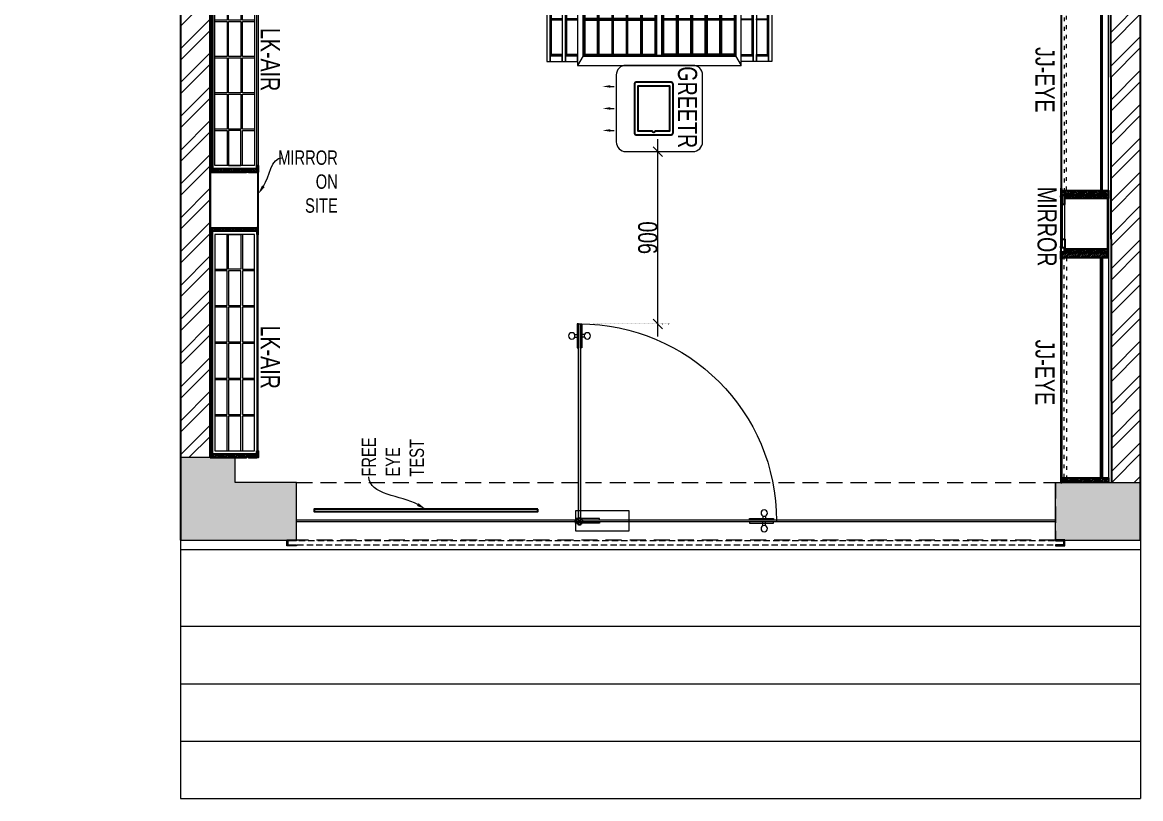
# Model space of a CAD drawing. Header units: feet. Extents: x 8911276 to 8917111, y -5940183 to -5922883.
# Drawn here: x 8911276 to 8917111, y -5940183 to -5936132 of the extents above; entities that cross this region are included whole.
import ezdxf
from ezdxf import colors
from ezdxf.entities.mleader import LeaderData, LeaderLine
from ezdxf.math import Vec2, Vec3

# ---------------------------------------------------------------- set-up
doc = ezdxf.new("R2010")
doc.units = ezdxf.units.FT
doc.header["$LTSCALE"] = 33
doc.header["$MEASUREMENT"] = 0
doc.header["$PDMODE"] = 3
doc.header["$PDSIZE"] = -1
for name, pattern in [('ACAD_ISO03W100', [30, 12, -18]), ('DOT2', [0.125, 0, -0.125]), ('HIDDEN', [9.525, 6.35, -3.175]), ('HIDDENX2', [0.75, 0.5, -0.25])]:
    doc.linetypes.add(name, pattern=pattern)
for name, color, linetype, lineweight in [('A-COL', 243, 'Continuous', 9), ('A-Glazing', 4, 'Continuous', 20), ('A-shutter', 8, 'Continuous', 18), ('beam', 90, 'Continuous', 9), ('column hatch', 5, 'Continuous', 0), ('Glazing', 141, 'Continuous', 15), ('LENS-DIM', 252, 'Continuous', 5), ('LENS-PARTITION', 21, 'Continuous', 25), ('LENS-TEXT', 31, 'Continuous', 5), ('LENS_TEXT', 31, 'Continuous', 5), ('LK-FF&E FLOOR', 1, 'Continuous', 9), ('LK-FF&E WALL', 1, 'Continuous', 9), ('LN-ELEVATION-1', 81, 'Continuous', 25), ('LN-ELEVATION-2', 103, 'Continuous', 20), ('LN-ELEVATION-3', 125, 'Continuous', 18), ('LN-ELEVATION-4', 145, 'Continuous', 13), ('LN-ELEVATION-5', 167, 'Continuous', 5), ('LN-HATCH', 251, 'Continuous', 0), ('PLANO-TXT', 252, 'Continuous', 5), ('rolling shutter', 1, 'Continuous', 5), ('services', 220, 'Continuous', 0)]:
    doc.layers.add(name, color=color, linetype=linetype, lineweight=lineweight)
doc.layers.add('A-WALL', color=1, linetype='Continuous')
doc.styles.add('LK TXT', font='GILC____.TTF', dxfattribs={"height": 100})
doc.styles.get("Standard").update_dxf_attribs({"font": 'GILC____.TTF'})
doc.dimstyles.new('100MM', dxfattribs={"dimtxt": 100, "dimasz": 50, "dimexe": 65, "dimexo": 65, "dimtad": 1, "dimdec": 0, "dimtxsty": 'Standard', "dimblk": 'OBLIQUE', "dimcen": 2.5, "dimdle": 65, "dimclrd": 256, "dimclre": 256, "dimclrt": 1, "dimadec": 0, "dimazin": 0, "dimtfac": 1, "dimtdec": 0, "dimtmove": 1, "dimatfit": 3, "dimfxl": 1, "dimlwd": -1, "dimlwe": -1, "dimarcsym": 0})
pattern_1 = [(45, (7858054.0837, 3504049.203), (-4.4901280605, 4.4901280605), [])]

# ---------------------------------------------------------------- blocks, each defined once
blk = doc.blocks.new('MIRROR')
at = {"layer": 'LN-HATCH', "ltscale": 0.5}
h = blk.add_hatch(dxfattribs=at)
h.set_pattern_fill('ANSI31', color=256, scale=2)
h.set_pattern_definition([(45, (4060433.7416, 1708720.787), (-4.4901280605, 4.4901280605), [])])
h.paths.add_polyline_path([(212.9, 101.3), (230.9, 101.3), (230.9, -127.7), (212.9, -127.7)])
h.paths.add_polyline_path([(230.9, 95.3), (494.9, 95.3), (494.9, 101.3), (230.9, 101.3)])
h.paths.add_polyline_path([(512.9, 101.3), (494.9, 101.3), (494.9, -127.7), (512.9, -127.7)])
at = {"layer": 'Defpoints'}
blk.add_lwpolyline([(512.9, 101.3), (212.9, 101.3), (212.9, -148.7), (512.9, -148.7)], close=True, dxfattribs=at)
at = {"layer": 'LN-ELEVATION-1'}
for points in [[(212.9, 101.3), (230.9, 101.3), (230.9, -127.7), (212.9, -127.7)], [(230.9, 95.3), (494.9, 95.3), (494.9, 101.3), (230.9, 101.3)], [(512.9, 101.3), (494.9, 101.3), (494.9, -127.7), (512.9, -127.7)], [(259.9, -141.7), (259.9, -127.7), (214.9, -127.7), (214.9, -148.7), (223.9, -148.7), (223.9, -147.2), (216.4, -147.2), (216.4, -141.7)], [(442.9, -141.7), (442.9, -127.7), (487.9, -127.7), (487.9, -148.7), (478.9, -148.7), (478.9, -147.2), (486.4, -147.2), (486.4, -141.7)], [(504.9, -148.7), (504.9, -147.2), (509.4, -147.2), (509.4, -129.2), (487.9, -129.2), (487.9, -127.7), (510.9, -127.7), (510.9, -148.7)]]:
    blk.add_lwpolyline(points, close=True, dxfattribs=at)
at = {"layer": 'LN-ELEVATION-2', "color": 4, "lineweight": 0}
blk.add_lwpolyline([(216.4, -141.7), (486.4, -141.7), (486.4, -147.2), (216.4, -147.2)], close=True, dxfattribs=at)
at = {"layer": 'LN-ELEVATION-2'}
blk.add_lwpolyline([(259.9, -141.7), (442.9, -141.7), (442.9, -127.7), (259.9, -127.7)], close=True, dxfattribs=at)
at = {"layer": 'LN-ELEVATION-4', "ltscale": 0.5}
blk.add_line((478.9, -148.7), (223.9, -148.7), dxfattribs=at)
blk = doc.blocks.new('JJ SH 1200')
at = {"layer": 'LN-HATCH', "ltscale": 0.5}
h = blk.add_hatch(dxfattribs=at)
h.set_pattern_fill('ANSI31', color=256, scale=2)
h.set_pattern_definition([(45, (4097187.331, 1708800.267), (-4.4901280605, 4.4901280605), [])])
h.paths.add_polyline_path([(792.1, 220), (792.1, 30), (786.1, 30), (786.1, 20), (792.1, 20), (792.1, -24), (767.1, -24), (767.1, 220)])
h.paths.add_polyline_path([(-382.9, 180), (767.1, 180), (767.1, 186), (-382.9, 186)])
h.paths.add_polyline_path([(757.1, -24), (757.1, -30), (792.1, -30), (792.1, -24)])
h.paths.add_polyline_path([(-407.9, 220), (-407.9, 30), (-401.9, 30), (-401.9, 20), (-407.9, 20), (-407.9, -24), (-382.9, -24), (-382.9, 220)])
h.paths.add_polyline_path([(-372.9, -24), (-372.9, -30), (-407.9, -30), (-407.9, -24)])
at = {"layer": 'LN-ELEVATION-1', "ltscale": 0.5}
for points in [[(-407.9, 220), (-407.9, 30), (-401.9, 30), (-401.9, 20), (-407.9, 20), (-407.9, -24), (-382.9, -24), (-382.9, 220)], [(-382.9, 180), (767.1, 180), (767.1, 186), (-382.9, 186)], [(792.1, 220), (792.1, 30), (786.1, 30), (786.1, 20), (792.1, 20), (792.1, -24), (767.1, -24), (767.1, 220)], [(-372.9, -24), (-372.9, -30), (-407.9, -30), (-407.9, -24)], [(757.1, -24), (757.1, -30), (792.1, -30), (792.1, -24)]]:
    blk.add_lwpolyline(points, close=True, dxfattribs=at)
at = {"layer": 'LN-ELEVATION-3', "ltscale": 0.5}
for p, q in [((767.1, 220), (-382.9, 220)), ((757.1, -24), (-372.9, -24)), ((-372.9, -30), (757.1, -30))]:
    blk.add_line(p, q, dxfattribs=at)
at = {"layer": 'LN-ELEVATION-4', "linetype": 'ACAD_ISO03W100', "ltscale": 0.05}
blk.add_lwpolyline([(767.1, 0), (-382.9, 0), (-382.9, -12), (767.1, -12)], close=True, dxfattribs=at)
blk = doc.blocks.new('VC HD 1200')
at = {"layer": 'LN-HATCH', "ltscale": 0.5}
h = blk.add_hatch(dxfattribs=at)
h.set_pattern_fill('ANSI31', color=256, scale=2)
h.set_pattern_definition([(45, (3760859.753, 1795248.936), (-4.490128061, 4.490128061), [])])
h.paths.add_polyline_path([(-1200, 250), (-1200, 60), (-1194, 60), (-1194, 50), (-1200, 50), (-1200, 6), (-1182, 6), (-1182, 250)])
h = blk.add_hatch(dxfattribs=at)
h.set_pattern_fill('ANSI31', color=256, scale=2)
h.set_pattern_definition(pattern_1)
h.paths.add_polyline_path([(0, 250), (0, 60), (-6, 60), (-6, 50), (0, 50), (0, 6), (-18, 6), (-18, 250)])
h = blk.add_hatch(dxfattribs=at)
h.set_pattern_fill('ANSI31', color=256, scale=2)
h.set_pattern_definition([(45, (7858047.0837, 3504049.203), (-4.4901280605, 4.4901280605), [])])
h.paths.add_polyline_path([(-1165, 6), (-1165, 0), (-1200, 0), (-1200, 6)])
h = blk.add_hatch(dxfattribs=at)
h.set_pattern_fill('ANSI31', color=256, scale=2)
h.set_pattern_definition(pattern_1)
h.paths.add_polyline_path([(-28, 6), (-28, 0), (0, 0), (0, 6)])
at = {"layer": 'LN-ELEVATION-1', "ltscale": 0.5}
for points in [[(-1200, 250), (-1200, 60), (-1194, 60), (-1194, 50), (-1200, 50), (-1200, 6), (-1182, 6), (-1182, 250)], [(-18, 238), (-1182, 238), (-1182, 244), (-18, 244)], [(0, 250), (0, 60), (-6, 60), (-6, 50), (0, 50), (0, 6), (-18, 6), (-18, 250)], [(-1165, 6), (-1165, 0), (-1200, 0), (-1200, 6)], [(-35, 6), (-35, 0), (0, 0), (0, 6)]]:
    blk.add_lwpolyline(points, close=True, dxfattribs=at)
at = {"layer": 'LN-ELEVATION-3', "ltscale": 0.5}
for p, q in [((-1182, 250), (-18, 250)), ((-1165, 6), (-35, 6)), ((-35, 0), (-1165, 0))]:
    blk.add_line(p, q, dxfattribs=at)
for points in [[(-1165, 226), (-35, 226), (-35, 18), (-1165, 18)], [(-1165, 226), (-983.3, 226), (-983.3, 162), (-1165, 162)], [(-975.3, 226), (-793.7, 226), (-793.7, 162), (-975.3, 162)], [(-785.7, 226), (-604, 226), (-604, 162), (-785.7, 162)], [(-596, 226), (-414.3, 226), (-414.3, 162), (-596, 162)], [(-406.3, 226), (-224.7, 226), (-224.7, 162), (-406.3, 162)], [(-216.7, 226), (-35, 226), (-35, 162), (-216.7, 162)], [(-1165, 90), (-983.3, 90), (-983.3, 154), (-1165, 154)], [(-975.3, 154), (-793.7, 154), (-793.7, 90), (-975.3, 90)], [(-785.7, 154), (-604, 154), (-604, 90), (-785.7, 90)], [(-596, 154), (-414.3, 154), (-414.3, 90), (-596, 90)], [(-406.3, 154), (-224.7, 154), (-224.7, 90), (-406.3, 90)], [(-216.7, 154), (-35, 154), (-35, 90), (-216.7, 90)], [(-1165, 82), (-983.3, 82), (-983.3, 18), (-1165, 18)], [(-975.3, 82), (-793.7, 82), (-793.7, 18), (-975.3, 18)], [(-785.7, 82), (-604, 82), (-604, 18), (-785.7, 18)], [(-596, 82), (-414.3, 82), (-414.3, 18), (-596, 18)], [(-406.3, 82), (-224.7, 82), (-224.7, 18), (-406.3, 18)], [(-216.7, 82), (-35, 82), (-35, 18), (-216.7, 18)]]:
    blk.add_lwpolyline(points, close=True, dxfattribs=at)
blk = doc.blocks.new('*U45')
at = {"layer": 'A-shutter', "color": 5, "ltscale": 10}
for points in [[(41038450.5, -1561539.2), (41038450.5, -1561544.2), (41038405.5, -1561544.2), (41038405.5, -1561564.2), (41038450.5, -1561564.2), (41038450.5, -1561569.2), (41038400.5, -1561569.2), (41038400.5, -1561539.2)], [(41042410.5, -1561539.2), (41042410.5, -1561544.2), (41042455.5, -1561544.2), (41042455.5, -1561564.2), (41042410.5, -1561564.2), (41042410.5, -1561569.2), (41042460.5, -1561569.2), (41042460.5, -1561539.2)]]:
    blk.add_lwpolyline(points, close=True, dxfattribs=at)
at = {"layer": 'A-shutter', "color": 5, "linetype": 'HIDDENX2', "ltscale": 2}
blk.add_lwpolyline([(41038405.5, -1561544.2), (41038405.5, -1561564.2), (41042455.5, -1561564.2), (41042455.5, -1561544.2)], close=True, dxfattribs=at)
blk = doc.blocks.new('Entrance Door')
at = {"layer": 'Glazing', "ltscale": 111}
blk.add_hatch(color=256, dxfattribs=at).paths.add_polyline_path([(18, -34.8), (18, -1235), (30, -1235), (30, -34.8)])
at = {"layer": 'Glazing'}
for p, q in [((30, -54.2), (18, -66.2)), ((1117.8, -31.3), (1117.8, -54.3)), ((1117.8, -89.2), (1117.8, -66.3)), ((1132.8, -31.3), (1132.8, -54.3)), ((1132.8, -89.2), (1132.8, -66.3))]:
    blk.add_line(p, q, dxfattribs=at)
at = {"layer": 'Glazing', "ltscale": 44}
for p, q in [((-4.9, -1156.3), (18, -1156.3)), ((-4.9, -1171.3), (18, -1171.3)), ((52.9, -1156.3), (30, -1156.3)), ((52.9, -1171.3), (30, -1171.3))]:
    blk.add_line(p, q, dxfattribs=at)
at = {"layer": 'Glazing'}
for points in [[(320, -120.5), (0, -120.5), (0, 0), (320, 0)], [(0, -54.2), (142.5, -54.2), (142.5, -46.8), (0, -46.8)], [(0, -66.2), (142.5, -66.2), (142.5, -73.7), (0, -73.7)], [(1180.8, -54.3), (1038.3, -54.3), (1038.3, -46.8), (1180.8, -46.8)], [(1180.8, -66.3), (1038.3, -66.3), (1038.3, -73.8), (1180.8, -73.8)]]:
    blk.add_lwpolyline(points, close=True, dxfattribs=at)
at = {"layer": 'Glazing', "ltscale": 222}
blk.add_lwpolyline([(-1.5, -66.2), (1198.8, -66.2), (1198.8, -54.2), (-1.5, -54.2)], close=True, dxfattribs=at)
at = {"layer": 'Glazing', "ltscale": 111}
blk.add_lwpolyline([(18, -34.8), (18, -1235), (30, -1235), (30, -34.8)], close=True, dxfattribs=at)
at = {"layer": 'Glazing', "ltscale": 44}
for points in [[(18, -1092.5), (18, -1235), (10.5, -1235), (10.5, -1092.5)], [(30, -1092.5), (30, -1235), (37.5, -1235), (37.5, -1092.5)]]:
    blk.add_lwpolyline(points, close=True, dxfattribs=at)
at = {"layer": 'Glazing'}
for centre, radius in [((1125.3, -13.9), 19), ((24, -58.7), 19.8), ((1125.3, -106.6), 19)]:
    blk.add_circle(centre, radius, dxfattribs=at)
at = {"layer": 'Glazing', "ltscale": 44}
for centre in [(-22.4, -1163.8), (70.4, -1163.8)]:
    blk.add_circle(centre, 19, dxfattribs=at)
at = {"layer": 'Glazing', "ltscale": 222}
blk.add_arc((24, -60.2), 1174.8, 270, 359.99955, dxfattribs=at)
blk = doc.blocks.new('A$C25e89921')
at = {"layer": 'column hatch'}
h = blk.add_hatch(color=8, dxfattribs=at)
h.dxf.hatch_style = 1
h.paths.add_polyline_path([(-2702.2, -12523.5), (-3022.2, -12523.5), (-3022.2, -12393.5), (-3307.2, -12393.5), (-3307.2, -12823.5), (-2702.2, -12823.5)])
h.paths.add_polyline_path([(1702.8, -12523.5), (1257.8, -12523.5), (1257.8, -12823.5), (1702.8, -12823.5)])
h.paths.add_polyline_path([(-3017.2, -8693.5), (-3307.2, -8693.5), (-3307.2, -9103.5), (-3017.2, -9103.5)])
h.paths.add_polyline_path([(-2897.2, -3703.5), (-3307.2, -3703.5), (-3307.2, -3983.5), (-2897.2, -3983.5)])
h.paths.add_polyline_path([(-1582.2, -398.5), (-1857.2, -398.5), (-1857.2, -968.5), (-1582.2, -968.5)])
h.paths.add_polyline_path([(-1607.8, 3126.5), (-1860.8, 3126.5), (-1860.8, 2846.5), (-1732.8, 2846.5), (-1607.8, 2846.5)])
h.paths.add_polyline_path([(-3872.2, 3126.5), (-4132.2, 3126.5), (-4132.2, 2871.5), (-3872.2, 2871.5)])
at = {"layer": 'LN-HATCH'}
h = blk.add_hatch(dxfattribs=at)
h.set_pattern_fill('ANSI32', color=256, scale=333, angle=180)
h.set_pattern_definition([(225, (-10487514.66, 5275178.56), (88.2999593, -88.2999593), []), (225, (-10487573.52, 5275178.56), (88.2999593, -88.2999593), [])])
h.paths.add_polyline_path([(-1860.8, 3126.5), (-3872.2, 3126.5), (-3872.2, 2991.5), (-1860.8, 2991.5)])
h.paths.add_polyline_path([(1702.8, 3126.5), (-1607.8, 3126.5), (-1607.8, 2976.5), (1522.2, 2976.5), (1528.8, -398.5), (1529.3, -398.5), (1529.3, -648.5), (1545.4, -8783.5), (1545.8, -8783.5), (1545.8, -9013.5), (1552.8, -12523.5), (1702.8, -12523.5)])
h.paths.add_polyline_path([(-1707.2, 2101.5), (-1862.2, 2101.5), (-1862.2, 1891.5), (-3982.2, 1891.5), (-3982.2, 2871.5), (-4132.2, 2871.5), (-4132.2, 1741.5), (-1857.2, 1741.5), (-1857.2, -398.5), (-1707.2, -398.5)])
h.paths.add_polyline_path([(-1707.2, -968.5), (-1857.2, -968.5), (-1857.2, -3703.5), (-2897.2, -3703.5), (-2897.2, -3853.5), (-1707.2, -3853.5)])
h.paths.add_polyline_path([(-3157.2, -3983.5), (-3307.2, -3983.5), (-3307.2, -8693.5), (-3157.2, -8693.5)])
h.paths.add_polyline_path([(-3152.2, -9103.5), (-3307.2, -9103.5), (-3307.2, -12393.5), (-3152.2, -12393.5)])
at = {"layer": 'A-COL'}
for p, q in [((-3022.2, -12393.5), (-3307.2, -12393.5)), ((-3307.2, -12823.5), (-3307.2, -12393.5)), ((-3022.2, -12523.5), (-3022.2, -12393.5)), ((-2702.2, -12523.5), (-3022.2, -12523.5)), ((-2702.2, -12823.5), (-2702.2, -12523.5)), ((1257.8, -12823.5), (1257.8, -12523.5)), ((1257.8, -12523.5), (1702.8, -12523.5)), ((1702.8, -12823.5), (1702.8, -12523.5)), ((-3307.2, -12823.5), (-2702.2, -12823.5)), ((1257.8, -12823.5), (1702.8, -12823.5))]:
    blk.add_line(p, q, dxfattribs=at)
at = {"layer": 'A-Glazing'}
blk.add_lwpolyline([(-2702.2, -12717.5), (1257.8, -12717.5), (1257.8, -12729.5), (-2702.2, -12729.5)], close=True, dxfattribs=at)
at = {"layer": 'A-WALL'}
for p, q in [((1702.8, -12823.5), (1702.8, 3126.5)), ((1552.8, -12523.5), (1522.2, 2976.5)), ((-3307.2, -3703.5), (-3307.2, -12823.5)), ((-3152.2, -12393.5), (-3152.2, -9103.5))]:
    blk.add_line(p, q, dxfattribs=at)
at = {"layer": 'beam', "linetype": 'HIDDEN', "ltscale": 0.4}
blk.add_lwpolyline([(1257.8, -12823.5), (-2702.2, -12823.5), (-2702.2, -12523.5), (1257.8, -12523.5)], close=True, dxfattribs=at)
at = {"layer": 'services'}
for p, q in [((-3307.2, -12823.5), (-3307.2, -14173.5)), ((1702.8, -12823.5), (1702.8, -14173.5)), ((-3307.2, -12873.5), (1702.8, -12873.5)), ((-3307.2, -13273.5), (1702.8, -13273.5)), ((-3307.2, -13573.5), (1702.8, -13573.5)), ((-3307.2, -13873.5), (1702.8, -13873.5)), ((-3307.2, -14173.5), (1702.8, -14173.5))]:
    blk.add_line(p, q, dxfattribs=at)
at = {"layer": 'A-Glazing', "xscale": -0.8748404702499005, "yscale": 0.8748404702499005, "zscale": 0.8748404702499005, "rotation": 179.9999889093191}
blk.add_blockref('Entrance Door', (-1245.9, -12776.2), dxfattribs=at)
at = {"layer": 'rolling shutter'}
blk.add_blockref('*U45', (-41041152.7, 1548715.8), dxfattribs=at)
blk = doc.blocks.new('ffgd')
at = {"layer": 'LN-ELEVATION-4', "linetype": 'ACAD_ISO03W100', "ltscale": 0.1}
blk.add_lwpolyline([(0, 47.3), (0, -41.5), (-20, -41.5), (-20, 47.3)], close=True, dxfattribs=at)
at = {"layer": 'LN-ELEVATION-5', "linetype": 'ACAD_ISO03W100', "ltscale": 0.1}
for p, q in [((-159.9, 165.7), (-159.9, 47.3)), ((-159.7, 165.7), (-159.7, 47.3)), ((-159.4, 165.7), (-159.4, 47.3)), ((-159, 165.7), (-159, 47.3)), ((-158.5, 165.7), (-158.5, 47.3)), ((-157.9, 165.7), (-157.9, 47.3)), ((-157.1, 165.7), (-157.1, 47.3)), ((-156.1, 165.7), (-156.1, 47.3)), ((-154.1, 165.7), (-154.1, 47.3)), ((-151.1, 165.7), (-151.1, 47.3)), ((-146.1, 165.7), (-146.1, 47.3)), ((-141.1, 165.7), (-141.1, 47.3)), ((-135.1, 165.7), (-135.1, 47.3)), ((-128.1, 165.7), (-128.1, 47.3)), ((-120.1, 165.7), (-120.1, 47.3)), ((-111.1, 165.7), (-111.1, 47.3)), ((-102.1, 165.7), (-102.1, 47.3)), ((-85, 165.7), (-85, 47.3)), ((65, 165.7), (65, 47.3)), ((82.1, 165.7), (82.1, 47.3)), ((91.1, 165.7), (91.1, 47.3)), ((100.1, 165.7), (100.1, 47.3)), ((108.1, 165.7), (108.1, 47.3)), ((115.1, 165.7), (115.1, 47.3)), ((121.1, 165.7), (121.1, 47.3)), ((126.1, 165.7), (126.1, 47.3)), ((131.1, 165.7), (131.1, 47.3)), ((134.1, 165.7), (134.1, 47.3)), ((136.1, 165.7), (136.1, 47.3)), ((137.1, 165.7), (137.1, 47.3)), ((137.9, 165.7), (137.9, 47.3)), ((138.5, 165.7), (138.5, 47.3)), ((139, 165.7), (139, 47.3)), ((139.4, 165.7), (139.4, 47.3)), ((139.7, 165.7), (139.7, 47.3)), ((139.9, 165.7), (139.9, 47.3)), ((-159.9, -41.5), (-159.9, -159.9)), ((-159.7, -41.5), (-159.7, -159.9)), ((-159.4, -41.5), (-159.4, -159.9)), ((-159, -41.5), (-159, -159.9)), ((-158.5, -41.5), (-158.5, -159.9)), ((-157.9, -41.5), (-157.9, -159.9)), ((-157.1, -41.5), (-157.1, -159.9)), ((-156.1, -41.5), (-156.1, -159.9)), ((-154.1, -41.5), (-154.1, -159.9)), ((-151.1, -41.5), (-151.1, -159.9)), ((-146.1, -41.5), (-146.1, -159.9)), ((-141.1, -41.5), (-141.1, -159.9)), ((-135.1, -41.5), (-135.1, -159.9)), ((-128.1, -41.5), (-128.1, -159.9)), ((-120.1, -41.5), (-120.1, -159.9)), ((-111.1, -41.5), (-111.1, -159.9)), ((-102.1, -41.5), (-102.1, -159.9)), ((-85, -41.5), (-85, -159.9)), ((65, -41.5), (65, -159.9)), ((82.1, -41.5), (82.1, -159.9)), ((91.1, -41.5), (91.1, -159.9)), ((100.1, -41.5), (100.1, -159.9)), ((108.1, -41.5), (108.1, -159.9)), ((115.1, -41.5), (115.1, -159.9)), ((121.1, -41.5), (121.1, -159.9)), ((126.1, -41.5), (126.1, -159.9)), ((131.1, -41.5), (131.1, -159.9)), ((134.1, -41.5), (134.1, -159.9)), ((136.1, -41.5), (136.1, -159.9)), ((137.1, -41.5), (137.1, -159.9)), ((137.9, -41.5), (137.9, -159.9)), ((138.5, -41.5), (138.5, -159.9)), ((139, -41.5), (139, -159.9)), ((139.4, -41.5), (139.4, -159.9)), ((139.7, -41.5), (139.7, -159.9)), ((139.9, -41.5), (139.9, -159.9))]:
    blk.add_line(p, q, dxfattribs=at)
for points in [[(140, 73), (140, 165.7), (-160, 165.7), (-160, 73)], [(140, -67.1), (140, -159.9), (-160, -159.9), (-160, -67.1)]]:
    blk.add_lwpolyline(points, dxfattribs=at)
for points in [[(140, 73), (140, 47.3), (-160, 47.3), (-160, 73)], [(140, -41.5), (140, -67.1), (-160, -67.1), (-160, -41.5)]]:
    blk.add_lwpolyline(points, close=True, dxfattribs=at)
blk = doc.blocks.new('EURO 1040 x 1175')
at = {"layer": 'LN-ELEVATION-1'}
for points in [[(-470, -327.4), (470, -327.4), (470, 467.6), (-470, 467.6)], [(-470, 85.1), (470, 85.1), (470, 467.6), (-470, 467.6)], [(-283.2, 85.1), (-277.2, 85.1), (-277.2, 467.6), (-283.2, 467.6)], [(-96.4, 85.1), (-90.4, 85.1), (-90.4, 467.6), (-96.4, 467.6)], [(90.4, 85.1), (96.4, 85.1), (96.4, 467.6), (90.4, 467.6)], [(277.2, 85.1), (283.2, 85.1), (283.2, 467.6), (277.2, 467.6)], [(-470, 386.6), (-283.2, 386.6), (-283.2, 392.6), (-470, 392.6)], [(-277.2, 386.6), (-96.4, 386.6), (-96.4, 392.6), (-277.2, 392.6)], [(-90.4, 386.6), (90.4, 386.6), (90.4, 392.6), (-90.4, 392.6)], [(96.4, 386.6), (277.2, 386.6), (277.2, 392.6), (96.4, 392.6)], [(283.2, 386.6), (470, 386.6), (470, 392.6), (283.2, 392.6)], [(-470, 311.2), (-283.2, 311.2), (-283.2, 317.2), (-470, 317.2)], [(-277.2, 311.2), (-96.4, 311.2), (-96.4, 317.2), (-277.2, 317.2)], [(-90.4, 311.2), (90.4, 311.2), (90.4, 317.2), (-90.4, 317.2)], [(96.4, 311.2), (277.2, 311.2), (277.2, 317.2), (96.4, 317.2)], [(283.2, 311.2), (470, 311.2), (470, 317.2), (283.2, 317.2)], [(-470, 235.8), (-283.2, 235.8), (-283.2, 241.8), (-470, 241.8)], [(-277.2, 235.8), (-96.4, 235.8), (-96.4, 241.8), (-277.2, 241.8)], [(-90.4, 235.8), (90.4, 235.8), (90.4, 241.8), (-90.4, 241.8)], [(96.4, 235.8), (277.2, 235.8), (277.2, 241.8), (96.4, 241.8)], [(283.2, 235.8), (470, 235.8), (470, 241.8), (283.2, 241.8)], [(-470, 160.4), (-283.2, 160.4), (-283.2, 166.4), (-470, 166.4)], [(-277.2, 160.4), (-96.4, 160.4), (-96.4, 166.4), (-277.2, 166.4)], [(-90.4, 160.4), (90.4, 160.4), (90.4, 166.4), (-90.4, 166.4)], [(96.4, 160.4), (277.2, 160.4), (277.2, 166.4), (96.4, 166.4)], [(283.2, 160.4), (470, 160.4), (470, 166.4), (283.2, 166.4)], [(-470, 85.1), (470, 85.1), (470, 55.1), (-470, 55.1)], [(-470, 55.1), (470, 55.1), (470, -327.4), (-470, -327.4)], [(-283.2, 55.1), (-277.2, 55.1), (-277.2, -327.4), (-283.2, -327.4)], [(-96.4, 55.1), (-90.4, 55.1), (-90.4, -327.4), (-96.4, -327.4)], [(90.4, 55.1), (96.4, 55.1), (96.4, -327.4), (90.4, -327.4)], [(277.2, 55.1), (283.2, 55.1), (283.2, -327.4), (277.2, -327.4)], [(-470, -20.3), (-283.2, -20.3), (-283.2, -26.3), (-470, -26.3)], [(-277.2, -20.3), (-96.4, -20.3), (-96.4, -26.3), (-277.2, -26.3)], [(-90.4, -20.3), (90.4, -20.3), (90.4, -26.3), (-90.4, -26.3)], [(96.4, -20.3), (277.2, -20.3), (277.2, -26.3), (96.4, -26.3)], [(283.2, -20.3), (470, -20.3), (470, -26.3), (283.2, -26.3)], [(-470, -95.7), (-283.2, -95.7), (-283.2, -101.7), (-470, -101.7)], [(-277.2, -95.7), (-96.4, -95.7), (-96.4, -101.7), (-277.2, -101.7)], [(-90.4, -95.7), (90.4, -95.7), (90.4, -101.7), (-90.4, -101.7)], [(96.4, -95.7), (277.2, -95.7), (277.2, -101.7), (96.4, -101.7)], [(283.2, -95.7), (470, -95.7), (470, -101.7), (283.2, -101.7)], [(-470, -171.1), (-283.2, -171.1), (-283.2, -177.1), (-470, -177.1)], [(-277.2, -171.1), (-96.4, -171.1), (-96.4, -177.1), (-277.2, -177.1)], [(-90.4, -171.1), (90.4, -171.1), (90.4, -177.1), (-90.4, -177.1)], [(96.4, -171.1), (277.2, -171.1), (277.2, -177.1), (96.4, -177.1)], [(283.2, -171.1), (470, -171.1), (470, -177.1), (283.2, -177.1)], [(-470, -246.4), (-283.2, -246.4), (-283.2, -252.4), (-470, -252.4)], [(-277.2, -246.4), (-96.4, -246.4), (-96.4, -252.4), (-277.2, -252.4)], [(-90.4, -246.4), (90.4, -246.4), (90.4, -252.4), (-90.4, -252.4)], [(96.4, -246.4), (277.2, -246.4), (277.2, -252.4), (96.4, -252.4)], [(283.2, -246.4), (470, -246.4), (470, -252.4), (283.2, -252.4)]]:
    blk.add_lwpolyline(points, close=True, dxfattribs=at)
for points in [[(-283.2, 461.6), (-464, 461.6), (-464, 317.2)], [(-96.4, 461.6), (-277.2, 461.6)], [(90.4, 461.6), (-90.4, 461.6)], [(277.2, 461.6), (96.4, 461.6)], [(464, 317.2), (464, 461.6), (283.2, 461.6)], [(-464, 311.2), (-464, 241.8)], [(464, 241.8), (464, 311.2)], [(-464, 235.8), (-464, 166.4)], [(464, 166.4), (464, 235.8)], [(-464, 160.4), (-464, 91.1), (-283.2, 91.1)], [(283.2, 91.1), (464, 91.1), (464, 160.4)], [(-277.2, 91.1), (-96.4, 91.1)], [(-90.4, 91.1), (90.4, 91.1)], [(96.4, 91.1), (277.2, 91.1)], [(-464, -20.3), (-464, 49.1), (-283.2, 49.1)], [(-277.2, 49.1), (-96.4, 49.1)], [(-90.4, 49.1), (90.4, 49.1)], [(96.4, 49.1), (277.2, 49.1)], [(283.2, 49.1), (464, 49.1), (464, -20.3)], [(-464, -95.7), (-464, -26.3)], [(464, -26.3), (464, -95.7)], [(-464, -171.1), (-464, -101.7)], [(464, -101.7), (464, -171.1)], [(-283.2, -321.4), (-464, -321.4), (-464, -177.1)], [(464, -177.1), (464, -321.4), (283.2, -321.4)], [(-96.4, -321.4), (-277.2, -321.4)], [(90.4, -321.4), (-90.4, -321.4)], [(277.2, -321.4), (96.4, -321.4)]]:
    blk.add_lwpolyline(points, dxfattribs=at)
at = {"layer": 'LN-ELEVATION-2'}
blk.add_lwpolyline([(-520, -357.4), (520, -357.4), (520, 497.6), (-520, 497.6)], close=True, dxfattribs=at)
for points in [[(-470, 467.6), (-520, 497.6)], [(470, 467.6), (520, 497.6)], [(-470, -327.4), (-520, -357.4)], [(470, -327.4), (520, -357.4)]]:
    blk.add_lwpolyline(points, dxfattribs=at)
at = {"layer": 'LN-ELEVATION-3'}
for points in [[(-500, 559.6), (500, 559.6), (500, 577.6), (-500, 577.6)], [(-500, 497.6), (-470, 497.6), (-470, 559.6), (-500, 559.6)], [(470, 497.6), (500, 497.6), (500, 559.6), (470, 559.6)], [(-500, -357.4), (-470, -357.4), (-470, -419.4), (-500, -419.4)], [(470, -357.4), (500, -357.4), (500, -419.4), (470, -419.4)], [(-500, -419.4), (500, -419.4), (500, -437.4), (-500, -437.4)]]:
    blk.add_lwpolyline(points, close=True, dxfattribs=at)
at = {"layer": 'LN-ELEVATION-4'}
for points in [[(-500, 639.6), (500, 639.6), (500, 657.6), (-500, 657.6)], [(-500, 577.6), (-470, 577.6), (-470, 639.6), (-500, 639.6)], [(470, 577.6), (500, 577.6), (500, 639.6), (470, 639.6)], [(-470, 497.6), (-464, 497.6), (-464, 559.6), (-470, 559.6)], [(-464, 553.6), (-283.2, 553.6), (-283.2, 559.6), (-464, 559.6)], [(-283.2, 497.6), (-277.2, 497.6), (-277.2, 559.6), (-283.2, 559.6)], [(-277.2, 553.6), (-96.4, 553.6), (-96.4, 559.6), (-277.2, 559.6)], [(-96.4, 497.6), (-90.4, 497.6), (-90.4, 559.6), (-96.4, 559.6)], [(-90.4, 553.6), (90.4, 553.6), (90.4, 559.6), (-90.4, 559.6)], [(90.4, 497.6), (96.4, 497.6), (96.4, 559.6), (90.4, 559.6)], [(96.4, 553.6), (277.2, 553.6), (277.2, 559.6), (96.4, 559.6)], [(277.2, 497.6), (283.2, 497.6), (283.2, 559.6), (277.2, 559.6)], [(283.2, 553.6), (464, 553.6), (464, 559.6), (283.2, 559.6)], [(464, 497.6), (470, 497.6), (470, 559.6), (464, 559.6)], [(-470, -357.4), (-464, -357.4), (-464, -419.4), (-470, -419.4)], [(-283.2, -357.4), (-277.2, -357.4), (-277.2, -419.4), (-283.2, -419.4)], [(-96.4, -357.4), (-90.4, -357.4), (-90.4, -419.4), (-96.4, -419.4)], [(90.4, -357.4), (96.4, -357.4), (96.4, -419.4), (90.4, -419.4)], [(277.2, -357.4), (283.2, -357.4), (283.2, -419.4), (277.2, -419.4)], [(464, -357.4), (470, -357.4), (470, -419.4), (464, -419.4)], [(-500, -437.4), (-470, -437.4), (-470, -499.4), (-500, -499.4)], [(-464, -413.4), (-283.2, -413.4), (-283.2, -419.4), (-464, -419.4)], [(-277.2, -413.4), (-96.4, -413.4), (-96.4, -419.4), (-277.2, -419.4)], [(-90.4, -413.4), (90.4, -413.4), (90.4, -419.4), (-90.4, -419.4)], [(96.4, -413.4), (277.2, -413.4), (277.2, -419.4), (96.4, -419.4)], [(283.2, -413.4), (464, -413.4), (464, -419.4), (283.2, -419.4)], [(470, -437.4), (500, -437.4), (500, -499.4), (470, -499.4)], [(-500, -499.4), (500, -499.4), (500, -517.4), (-500, -517.4)]]:
    blk.add_lwpolyline(points, close=True, dxfattribs=at)
at = {"layer": 'LN-ELEVATION-5'}
for points in [[(-470, 577.6), (-464, 577.6), (-464, 639.6), (-470, 639.6)], [(-464, 633.6), (-283.2, 633.6), (-283.2, 639.6), (-464, 639.6)], [(-283.2, 577.6), (-277.2, 577.6), (-277.2, 639.6), (-283.2, 639.6)], [(-277.2, 633.6), (-96.4, 633.6), (-96.4, 639.6), (-277.2, 639.6)], [(-96.4, 577.6), (-90.4, 577.6), (-90.4, 639.6), (-96.4, 639.6)], [(-90.4, 633.6), (90.4, 633.6), (90.4, 639.6), (-90.4, 639.6)], [(90.4, 577.6), (96.4, 577.6), (96.4, 639.6), (90.4, 639.6)], [(96.4, 633.6), (277.2, 633.6), (277.2, 639.6), (96.4, 639.6)], [(277.2, 577.6), (283.2, 577.6), (283.2, 639.6), (277.2, 639.6)], [(283.2, 633.6), (464, 633.6), (464, 639.6), (283.2, 639.6)], [(464, 577.6), (470, 577.6), (470, 639.6), (464, 639.6)], [(-470, -437.4), (-464, -437.4), (-464, -499.4), (-470, -499.4)], [(-283.2, -437.4), (-277.2, -437.4), (-277.2, -499.4), (-283.2, -499.4)], [(-96.4, -437.4), (-90.4, -437.4), (-90.4, -499.4), (-96.4, -499.4)], [(90.4, -437.4), (96.4, -437.4), (96.4, -499.4), (90.4, -499.4)], [(277.2, -437.4), (283.2, -437.4), (283.2, -499.4), (277.2, -499.4)], [(464, -437.4), (470, -437.4), (470, -499.4), (464, -499.4)], [(-464, -493.4), (-283.2, -493.4), (-283.2, -499.4), (-464, -499.4)], [(-277.2, -493.4), (-96.4, -493.4), (-96.4, -499.4), (-277.2, -499.4)], [(-90.4, -493.4), (90.4, -493.4), (90.4, -499.4), (-90.4, -499.4)], [(96.4, -493.4), (277.2, -493.4), (277.2, -499.4), (96.4, -499.4)], [(283.2, -493.4), (464, -493.4), (464, -499.4), (283.2, -499.4)]]:
    blk.add_lwpolyline(points, close=True, dxfattribs=at)
at = {"layer": 'LENS-DIM'}
blk.add_blockref('ffgd', (10, 67.1), dxfattribs=at)
blk = doc.blocks.new('GREETR 450x450')
at = {"layer": 'LN-ELEVATION-1', "linetype": 'ByBlock', "lineweight": -2}
for p, q in [((481.3, 339.7), (461, 339.7)), ((481.3, 225), (461, 225)), ((481.3, 110.3), (461, 110.3))]:
    blk.add_line(p, q, dxfattribs=at)
at = {"layer": 'LN-ELEVATION-1'}
for points in [[(355.5, 98.3), (355.5, 352.3, 0.414214), (345.5, 362.3), (163.5, 362.3, 0.414214), (153.5, 352.3), (153.5, 98.3, 0.414214), (163.5, 88.3), (345.5, 88.3, 0.414214)], [(264, 342.8), (336.5, 342.8), (336.5, 107.8), (172.5, 107.8), (172.5, 342.8), (245, 342.8, 0.327538), (246.9, 344.2, -0.733799), (262.1, 344.2, 0.327538)]]:
    blk.add_lwpolyline(points, format="xyb", close=True, dxfattribs=at)
at = {"layer": 'LN-ELEVATION-1', "linetype": 'ByBlock', "lineweight": -2}
for points in [[(481.3, 346.4), (481.3, 333.1), (521.3, 339.7)], [(481.3, 231.7), (481.3, 218.3), (521.3, 225)], [(481.3, 116.9), (481.3, 103.6), (521.3, 110.3)]]:
    blk.add_solid(points, dxfattribs=at)
at = {"layer": 'LN-ELEVATION-2'}
blk.add_lwpolyline([(50, 0), (400, 0, 0.414214), (450, 50), (450, 400, 0.414214), (400, 450), (50, 450, 0.414214), (0, 400), (0, 50, 0.414214)], format="xyb", close=True, dxfattribs=at)
at = {"layer": 'LENS-TEXT', "color": 0, "linetype": 'Continuous', "ltscale": 3, "insert": (78.9, 218.7), "char_height": 100, "attachment_point": 5, "rotation": 90, "style": 'LK TXT'}
blk.add_mtext_dynamic_manual_height_columns('GREETR', width=353.056, gutter_width=0.5, heights=[0], dxfattribs=at)
blk = doc.blocks.new('_Oblique')
at = {"color": 0, "lineweight": -2}
blk.add_line((-0.5, -0.5), (0.5, 0.5), dxfattribs=at)
blk = doc.blocks.new('*D46')
at = {"layer": 'Defpoints', "color": 0}
for p in [(8914498.4, -5936806), (8914592.1, -5936806), (8914189, -5937705.7)]:
    blk.add_point(p, dxfattribs=at)
at = {"layer": 'LENS-DIM'}
blk.add_line((8914592.1, -5937770.7), (8914592.1, -5936741), dxfattribs=at)
at = {"layer": 'LENS-DIM', "linetype": 'DOT2'}
for p, q in [((8914563.4, -5936806), (8914657.1, -5936806)), ((8914254, -5937705.7), (8914657.1, -5937705.7))]:
    blk.add_line(p, q, dxfattribs=at)
at = {"layer": 'LENS-DIM', "xscale": 50, "yscale": 50, "zscale": 50}
for p, rotation in [((8914592.1, -5936806), 90), ((8914592.1, -5937705.7), 270)]:
    blk.add_blockref('_Oblique', p, dxfattribs=dict(at, rotation=rotation))
at = {"layer": 'LENS-DIM', "color": 1, "insert": (8914540.4, -5937255.9), "char_height": 100, "attachment_point": 5, "rotation": 90}
blk.add_mtext('900', dxfattribs=at)

msp = doc.modelspace()

# ---------------------------------------------------------------- linework, layer by layer
msp.add_lwpolyline([(8913966.7, -5938673.3), (8912798.7, -5938673.3), (8912798.7, -5938685.3), (8913966.7, -5938685.3)], close=True)
at = {"layer": 'LENS-PARTITION'}
msp.add_lwpolyline([(8912506.4, -5936913.5), (8912256.4, -5936913.5), (8912256.4, -5937203.5), (8912506.4, -5937203.5)], close=True, dxfattribs=at)

# ---------------------------------------------------------------- block references
at = {"layer": 'LENS-DIM', "color": 2}
msp.add_blockref('A$C25e89921', (8915408.7, -5926010), dxfattribs=at)
at = {"layer": 'LK-FF&E FLOOR'}
for name, p, rotation in [('EURO 1040 x 1175', (8914670.4, -5935836), 90), ('GREETR 450x450', (8914825.4, -5936356), 180)]:
    msp.add_blockref(name, p, dxfattribs=dict(at, rotation=rotation))
at = {"layer": 'LK-FF&E WALL'}
for name, p, rotation in [('VC HD 1200', (8912506.4, -5935713.5), 90.00000000000003), ('JJ SH 1200', (8916724.3, -5936241.4), 270), ('MIRROR', (8916843, -5936820.5), 270)]:
    msp.add_blockref(name, p, dxfattribs=dict(at, rotation=rotation))
at = {"layer": 'LK-FF&E WALL', "xscale": -1}
for name, p, rotation in [('VC HD 1200', (8912506.4, -5938403.5), 90), ('JJ SH 1200', (8916724.3, -5938125.5), 270)]:
    msp.add_blockref(name, p, dxfattribs=dict(at, rotation=rotation))

# ---------------------------------------------------------------- texts
at = {"layer": 'LENS_TEXT', "linetype": 'Continuous', "ltscale": 3, "insert": (8916622.6, -5937198), "char_height": 100, "width": 324.474, "attachment_point": 5, "rotation": 270, "style": 'LK TXT'}
msp.add_mtext('{\\C7;MIRROR}', dxfattribs=at)
at = {"layer": 'PLANO-TXT', "linetype": 'Continuous', "ltscale": 3, "char_height": 100, "width": 271.785, "attachment_point": 5, "rotation": 270, "style": 'LK TXT'}
for s, insert in [('LK-AIR', (8912570.2, -5936326)), ('JJ-EYE', (8916611.9, -5936431.8)), ('LK-AIR', (8912570.2, -5937879.4)), ('JJ-EYE', (8916611.9, -5937958.4))]:
    msp.add_mtext(s, dxfattribs=dict(at, insert=insert))

# ---------------------------------------------------------------- dimensions: what is measured, and where the dimension line sits
at = {"layer": 'LENS-DIM', "color": 2}
dim = msp.add_linear_dim(base=(8914592.1, -5936806), p1=(8914189, -5937705.7), p2=(8914498.4, -5936806), angle=90, dimstyle='100MM', dxfattribs=at)
dim.commit()
dim.dimension.update_dxf_attribs({"geometry": '*D46', "text_midpoint": (8914540.4, -5937255.9)})

# ---------------------------------------------------------------- leaders
at = {"layer": 'LENS-TEXT', "color": 0, "linetype": 'Continuous', "ltscale": 3}
ml = msp.add_multileader_mtext('Standard', dxfattribs=at)
ml.set_content('\\pxqr,t3;{\\C0;MIRROR ON SITE}', color=1)
ml.set_leader_properties(color=256, linetype='ByLayer', lineweight=-1)
ml.build(insert=Vec2(0, 0))
ml.multileader.update_dxf_attribs({"leader_type": 2, "dogleg_length": 0.36, "arrow_head_size": 50})
ctx = ml.context
ctx.base_point, ctx.char_height, ctx.arrow_head_size, ctx.landing_gap_size, ctx.plane_origin, ctx.plane_x_axis, ctx.plane_y_axis = Vec3(8912632.9, -5936838, 47488.1), 75, 50, 0.09, Vec3(8918881.9, -5938398.2, 47488.1), Vec3(0.999999, -0.001097), Vec3(0.001097, 0.999999)
notes = []
notes.append((ctx, [(1, (1, 1, 0), (8912632.6, -5936838, 47488.1), (0.999999, -0.001097), 0.36, [(1, [(8912506.4, -5937028.8, 47488.1)], 0, [])])]))
ctx.mtext.insert, ctx.mtext.text_direction, ctx.mtext.rotation, ctx.mtext.width, ctx.mtext.flow_direction = Vec3(8912633.1, -5936800, 47488.1), Vec3(0.999999, -0.001097), 6.282088, 289.544, 5
at = {"layer": 'LENS_TEXT', "color": 1, "linetype": 'Continuous', "ltscale": 3}
ml = msp.add_multileader_mtext('Standard', dxfattribs=at)
ml.set_content('{\\C256;FREE EYE TEST}', color=1)
ml.set_leader_properties(color=256, linetype='ByLayer', lineweight=-1)
ml.build(insert=Vec2(0, 0))
ml.multileader.update_dxf_attribs({"leader_type": 2, "dogleg_length": 0.36, "arrow_head_size": 50})
ctx = ml.context
ctx.base_point, ctx.char_height, ctx.arrow_head_size, ctx.landing_gap_size, ctx.plane_origin, ctx.plane_x_axis, ctx.plane_y_axis = Vec3(8913084.9, -5938503.1), 75, 50, 0.09, Vec3(8911722.5, -5939780.9), Vec3(0, 1), Vec3(-1, 0)
notes.append((ctx, [(0, (1, 1, 0), (8913084.9, -5938503.4), (0, 1), 0.36, [(1, [(8913382.7, -5938673.3)], 0, [])])]))
ctx.mtext.insert, ctx.mtext.text_direction, ctx.mtext.rotation, ctx.mtext.width, ctx.mtext.flow_direction = Vec3(8913046.9, -5938503), Vec3(0, 1), 1.570796, 354.238, 5
for ctx, leaders in notes:
    for number, flags, end, landing, length, lines in leaders:
        leader = LeaderData()
        leader.index, (leader.has_last_leader_line, leader.has_dogleg_vector, leader.attachment_direction) = number, flags
        leader.last_leader_point, leader.dogleg_vector, leader.dogleg_length = Vec3(end), Vec3(landing), length
        for number, points, colour, breaks in lines:
            line = LeaderLine()
            line.index, line.vertices, line.color, line.breaks = number, Vec3.list(points), colors.encode_raw_color(colour), breaks
            leader.lines.append(line)
        ctx.leaders.append(leader)

doc.saveas('drawing.dxf')
